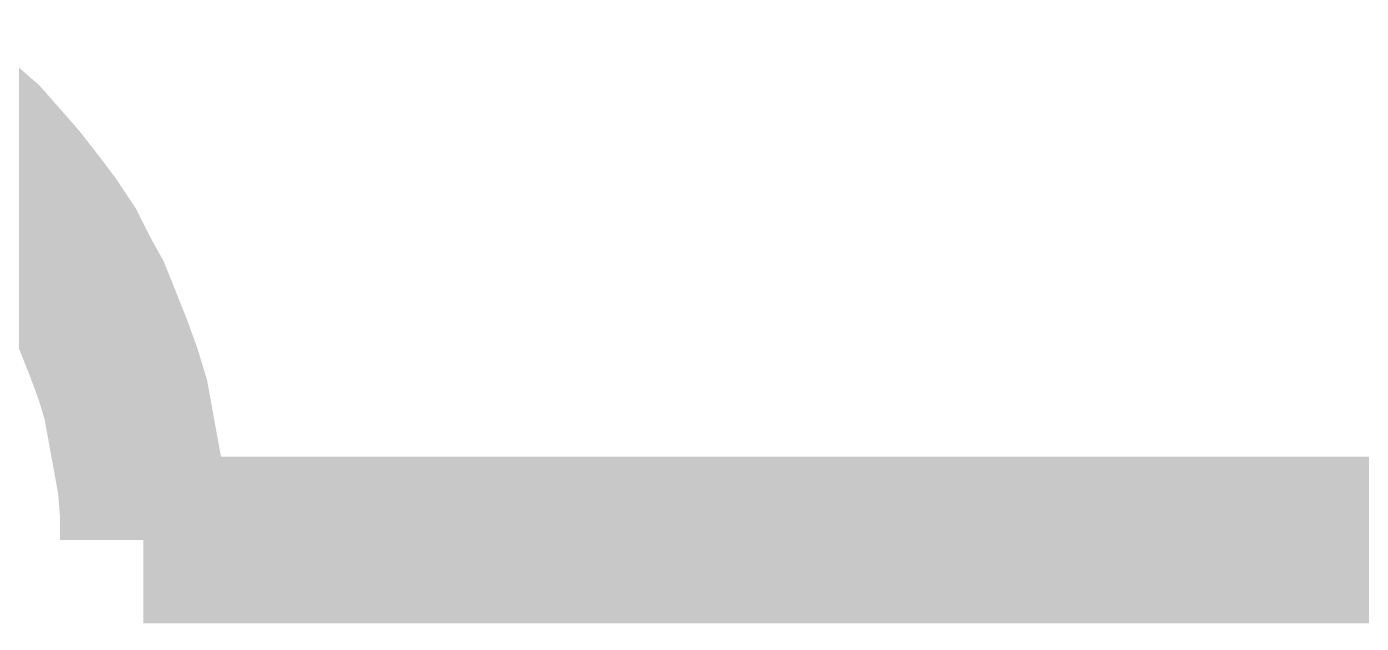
# Model space of a CAD drawing. Header units: inches. Extents: x 0 to 841, y 0 to 594.
# Drawn here: x 314.49 to 320.49, y 552.12 to 554.8 of the extents above; entities that cross this region are included whole.
import ezdxf

# ---------------------------------------------------------------- set-up
doc = ezdxf.new("R2010")
doc.units = ezdxf.units.IN
doc.layers.add('Sheet', color=255, linetype='Continuous')

msp = doc.modelspace()

# ---------------------------------------------------------------- linework, layer by layer
at = {"layer": 'Sheet'}
for points in [[(315.0157, 552.4955, 0.7493, 0.7493, 0), (315.0157, 552.619, 0.7493, 0.7493, 0), (315.0044, 552.7537, 0.7493, 0.7493, 0), (314.982, 552.8773, 0.7493, 0.7493, 0), (314.9595, 553.0008, 0.7493, 0.7493, 0), (314.9371, 553.1243, 0.7493, 0.7493, 0), (314.9034, 553.2366, 0.7493, 0.7493, 0), (314.8585, 553.3601, 0.7493, 0.7493, 0), (314.8136, 553.4724, 0.7493, 0.7493, 0), (314.7686, 553.5847, 0.7493, 0.7493, 0), (314.7125, 553.6858, 0.7493, 0.7493, 0), (314.6563, 553.7981, 0.7493, 0.7493, 0), (314.589, 553.8992, 0.7493, 0.7493, 0), (314.5216, 553.989, 0.7493, 0.7493, 0), (314.443, 554.0901, 0.7493, 0.7493, 0), (314.3644, 554.1799, 0.7493, 0.7493, 0), (314.2858, 554.2697, 0.7493, 0.7493, 0), (314.196, 554.3483, 0.7493, 0.7493, 0), (314.1061, 554.427, 0.7493, 0.7493, 0)], [(315.0157, 552.4955, 0.7493, 0.7493, 0), (320.0125, 552.4955, 0.7493, 0.7493, 0)], [(320.0125, 552.4955, 0.7493, 0.7493, 0), (322.5166, 552.4955, 0.7493, 0.7493, 0), (330.0063, 552.4955, 0.7493, 0.7493, 0), (345.0081, 552.4955, 0.7493, 0.7493, 0)], [(315.0157, 552.4955, 0.2997, 0.2997, 0), (320.0125, 552.4955, 0.2997, 0.2997, 0)]]:
    msp.add_lwpolyline(points, format="xyseb", dxfattribs=at)

doc.saveas('drawing.dxf')
